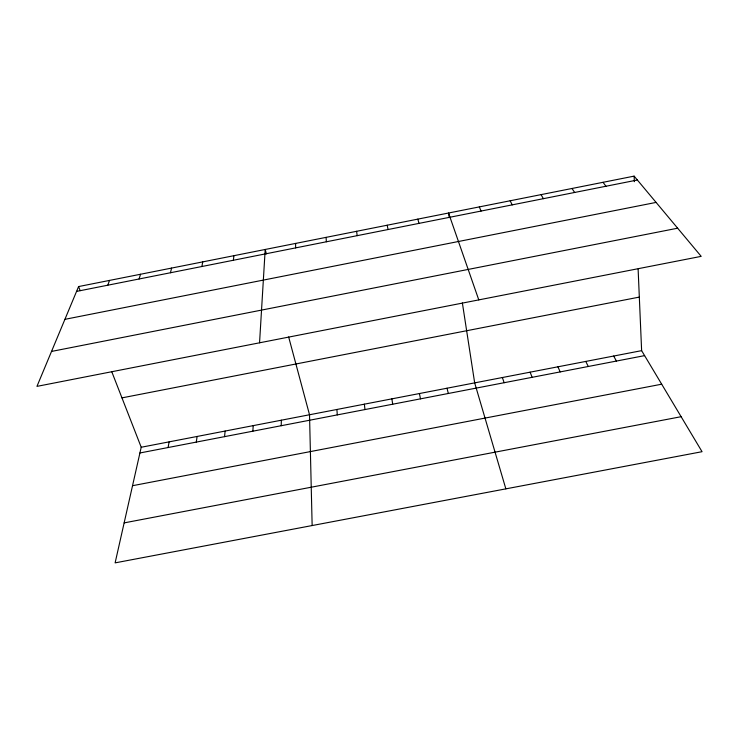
<?xml version="1.0" encoding="UTF-8"?>
<svg xmlns="http://www.w3.org/2000/svg" width="739" height="739" viewBox="0 0 739 739"><rect width="100%" height="100%" fill="white"/><g stroke="black" fill="none" stroke-linecap="round" stroke-linejoin="round"><path stroke-width="1.11" d="M281.226 425.71L281.337 420.205M259.555 342.804L265.199 249.468L266.382 253.902M252.858 431.188L253.209 425.636M224.545 436.647L225.127 431.059M233.367 260.257L233.93 255.685M196.288 442.098L197.11 436.463M168.076 447.538L169.129 441.867M201.876 266.511L202.735 261.883M111.718 371.597L141.214 447.252L115.118 562.869L702.05 451.695L641.628 350.646L638.117 269.07M170.45 272.756L171.596 268.072M139.089 278.982L140.53 274.243M107.792 285.199L109.52 280.414M78.583 286.566L36.95 386.377L701.191 256.359L634.117 176.131L78.583 286.566L80.172 290.649M76.56 291.406L637.36 180.011M64.912 319.34L656.093 202.412M51.527 351.431L677.654 228.203M121.963 397.878L639.318 297.096M141.214 447.252L641.628 350.646M139.92 452.97L644.602 355.625M132.53 485.708L661.682 384.197M124.134 522.889L681.118 416.694M603.033 182.311L605.971 186.246M572.004 188.482L574.656 192.473M541.05 194.634L543.396 198.68M613.675 356.041L616.409 361.066M510.15 200.777L512.201 204.879M585.778 361.426L588.272 366.498M557.927 366.803L560.18 371.911M479.315 206.902L481.071 211.058M530.122 372.17L532.135 377.324M478.78 299.895L448.545 213.026L449.247 217.58M502.372 377.527L504.146 382.719M505.855 488.858L474.669 382.876L462.374 302.953M417.831 219.123L419.004 223.39M288.653 336.956L309.521 414.764L312.144 525.549M447.021 388.215L448.324 393.49M387.181 225.219L388.058 229.533M419.419 393.545L420.491 398.857M391.873 398.866L392.705 404.215M356.595 231.298L357.186 235.667M364.373 404.178L364.964 409.563M326.065 237.367L326.37 241.782M336.919 409.471L337.28 414.902M634.117 176.131L634.358 181.683M295.6 243.427L295.618 247.898"/></g></svg>
